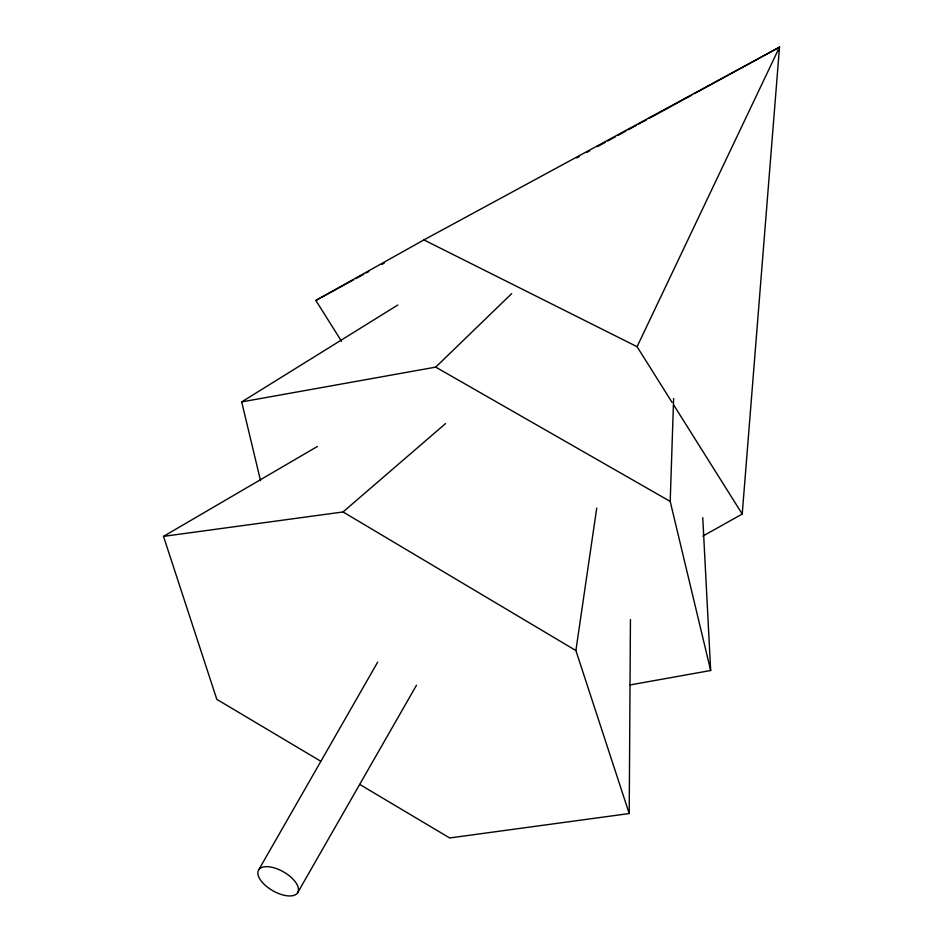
<?xml version="1.0" encoding="UTF-8"?>
<svg xmlns="http://www.w3.org/2000/svg" width="943" height="943" viewBox="0 0 943 943"><rect width="100%" height="100%" fill="white"/><g stroke="black" fill="none" stroke-linecap="round" stroke-linejoin="round"><path stroke-width="1.41" d="M359.825 784.482L449.67 837.962L629.205 813.55L630.443 619.492M629.582 685.031L710.668 670.497L670.202 501.417L673.62 398.571M702.818 536.119L742.224 514.041L779.496 47.15L423.902 239.911L315.858 300.44L341.566 341.342M629.205 813.55L575.89 650.54L596.742 508.018M778.329 51.405L779.496 47.15L694.26 93.722M672.135 402.484L637.079 346.706L779.496 47.15M258.771 869.752L377.683 662.127M297.575 892.856A22.597 10.844 29.8 0 0 273.729 867.725A22.597 10.844 29.8 0 0 263.215 883.343A22.597 10.844 29.8 0 0 297.575 892.856L416.488 685.231M260.551 480.718L241.691 401.907L435.713 367.122L511.684 293.615M320.585 761.131L216.819 699.364L163.504 536.367L343.04 511.955L445.532 423.596M241.691 401.907L397.816 305.002M163.504 536.367L317.367 446.475M315.858 300.44L353.319 279.988M355.9 278.574L363.644 274.342M366.226 272.928L368.807 271.513M381.726 264.464L384.308 263.05M576.739 157.917L579.32 156.514M587.065 152.283L589.658 150.868M597.402 146.637L605.147 142.405M607.728 140.99L615.484 136.759M618.066 135.344L625.81 131.112M628.392 129.698L636.148 125.466M638.729 124.052L646.474 119.82M649.055 118.405L691.679 95.125M423.902 239.911L637.079 346.706M435.713 367.122L670.202 501.417M343.04 511.955L575.89 650.54M673.691 404.96L742.224 514.041M702.759 517.66L710.668 670.497"/></g></svg>
